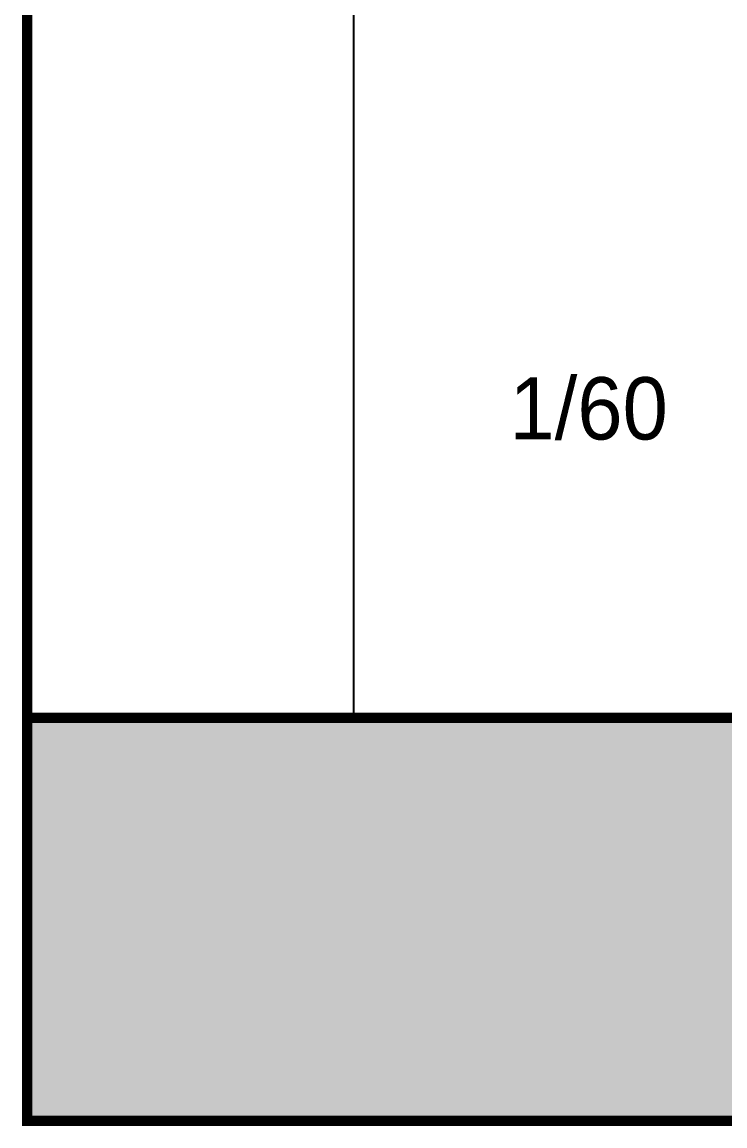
# Model space of a CAD drawing. Header units: millimetres. Extents: x -551172 to 227904, y -3435 to 261611.
# Drawn here: x -551172 to -517294, y -3435 to 49743 of the extents above; entities that cross this region are included whole.
import ezdxf
from ezdxf.enums import TextEntityAlignment as Align

# ---------------------------------------------------------------- set-up
doc = ezdxf.new("R2010")
doc.units = ezdxf.units.MM
doc.header["$LTSCALE"] = 100
doc.layers.get('DEFPOINTS').update_dxf_attribs({"color": 248})
doc.layers.add('0 @ 1', color=7, linetype='Continuous')
doc.styles.add('YOURNAME', font='HYWULM.TTF')

# ---------------------------------------------------------------- blocks, each defined once
blk = doc.blocks.new('A-X')
h = blk.add_hatch(color=250)
h.dxf.hatch_style = 1
h.paths.add_polyline_path([(-1215354, 285577), (-675461, 285577), (-675461, 261577), (-1215354, 261577)])
h.paths.add_polyline_path([(-1215354, 21030), (-675461, 21030), (-675461, 40445), (-1215354, 40445)])
at = {"color": 1, "const_width": 500}
blk.add_lwpolyline([(-1215354, 285577), (-675461, 285577), (-675461, 21030), (-1215354, 21030)], close=True, dxfattribs=at)
blk.add_lwpolyline([(-1215354, 40445), (-675461, 40445)], dxfattribs=at)

msp = doc.modelspace()

# ---------------------------------------------------------------- linework, layer by layer
at = {"layer": 'DEFPOINTS', "color": 156}
msp.add_line((-535203.8, 215514.9), (-535203.8, 16229.4), dxfattribs=at)

# ---------------------------------------------------------------- block references
msp.add_blockref('A-X', (664431.4, -24215.6))

# ---------------------------------------------------------------- texts
at = {"layer": '0 @ 1', "color": 3, "style": 'YOURNAME'}
msp.add_text('1/60', height=3000, dxfattribs=at).set_placement((-523862.7, 31133.8), align=Align.MIDDLE_CENTER)

doc.saveas('drawing.dxf')
